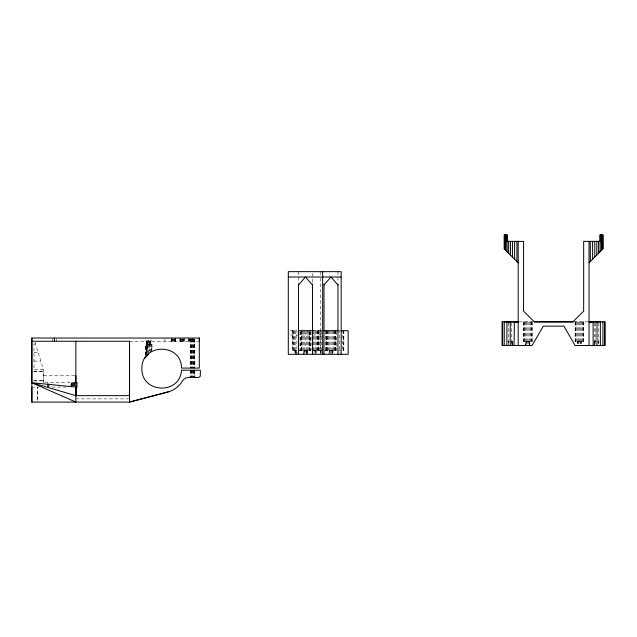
<?xml version="1.0" encoding="UTF-8"?>
<svg xmlns="http://www.w3.org/2000/svg" width="637" height="637" viewBox="0 0 637 637"><rect width="100%" height="100%" fill="white"/><g stroke="black" fill="none" stroke-linecap="round" stroke-linejoin="round"><path stroke-width="0.48" stroke-dasharray="3.19 2.39" d="M37.217 400.203L37.217 387.057L37.217 402.082M75.859 382.765L43.658 382.765L43.658 371.61L33.817 371.61M52.433 341.241L52.433 338.836M56.247 341.257L56.247 338.836M145.547 355.247L145.547 344.474L152.004 344.474L152.004 349.394M145.658 355.12L145.658 344.474M145.977 354.737L145.977 344.474M146.502 344.474L146.184 354.395M146.629 344.474L146.629 340.182M146.701 344.474L146.701 340.182M146.916 344.474L146.916 340.182M147.163 354.228L147.163 344.474M147.258 344.474L147.258 340.182M147.704 344.474L147.704 340.182M147.943 352.404L147.943 344.474M148.222 344.474L148.222 340.182M148.779 353.615L148.779 340.182M149.329 344.474L149.329 340.182M149.846 344.474L149.846 340.182M150.388 352.349L150.292 340.182M150.635 344.474L150.635 340.182M150.85 344.474L150.85 340.182M151.057 351.919L151.057 344.474M151.566 351.624L151.574 344.474M151.885 349.45L151.893 344.474M164.951 341.257L164.951 338.836M171.393 338.032L171.393 341.257L171.393 338.836M175.685 338.032L175.685 341.257L175.685 338.836M179.976 338.032L179.976 341.257L179.976 338.836M184.276 338.032L184.276 341.257L184.276 338.836M188.568 338.032L188.568 341.257L188.64 338.836M192.86 341.257L192.86 338.032M146.614 353.041L146.98 344.474L147.115 352.277M519.131 321.852L532.389 321.852M573.889 321.852L588.086 321.852M290.161 330.691L296.898 330.691L296.898 354.307M312.958 330.691L323.182 330.691M340.668 330.691L339.553 330.691L339.553 352.428M290.273 334.99L321.677 334.99M145.547 340.182L152.004 340.182M129.534 341.257L198.322 341.257M507.641 341.711L509.56 341.711M510.675 341.711L512.825 341.711M594.401 341.711L595.882 341.711M597.809 341.711L598.692 341.711M35.561 343.924L34 343.924L34 369.683L43.435 369.683M296.898 350.549L292.606 350.549L292.606 330.691M299.048 350.549L311.039 350.549L311.039 331.686M312.958 350.549L322.378 350.549M324.528 350.549L336.519 350.549L336.519 330.691M338.446 350.549L340.668 350.549M34 352.508L38.18 352.508M34 361.091L40.808 361.091M33.817 371.761L43.658 371.761M43.658 375.782L74.887 375.782M33.817 380.735L43.658 380.735M33.817 380.886L43.658 380.886M31.85 387.057L39.199 387.057M52.083 387.057L65.953 387.057M75.859 398.866L128.539 398.866M35.067 342.324L43.658 370.416L43.658 382.765M146.43 353.997L146.128 344.474L146.335 356.115M146.399 344.474L146.494 355.9M598.692 322.848L598.692 343.582M598.589 341.711L598.589 343.582M598.286 341.711L598.286 343.582M595.436 322.848L595.436 341.711M595.284 341.711L595.284 343.59M594.807 341.711L594.807 345.461M594.504 341.711L594.504 345.461M594.401 322.848L594.401 343.59M583.667 321.852L583.667 341.711L575.076 341.711L575.076 321.852M583.516 321.852L583.516 341.711M583.094 321.852L583.094 341.711M582.409 321.852L582.409 341.711M581.517 321.852L581.517 343.59M581.414 341.711L581.414 343.59M581.111 341.711L581.111 343.59M580.633 341.711L580.633 343.59M580.482 321.852L580.482 341.711M580.036 341.711L580.036 343.59M579.375 321.852L579.375 343.59M578.707 341.711L578.707 343.59M578.261 321.852L578.261 341.711M578.109 341.711L578.109 343.59M577.64 341.711L577.64 343.59M577.329 341.711L577.329 343.59M577.226 321.852L577.226 343.59M576.334 321.852L576.334 341.711M575.657 321.852L575.657 341.711M575.227 321.852L575.227 341.711M532.142 321.852L532.142 341.711L523.558 341.711L523.558 321.852M531.999 321.852L531.999 341.711M531.569 321.852L531.569 341.711M530.884 321.852L530.884 341.711M529.992 321.852L529.992 343.59M529.888 341.711L529.888 345.469M529.586 341.711L529.586 345.469M529.108 341.711L529.108 345.469M528.957 321.852L528.957 341.711M528.511 341.711L528.511 343.59M527.85 321.852L527.85 343.59M527.189 341.711L527.189 343.59M526.735 321.852L526.735 341.711M526.584 341.711L526.584 343.59M526.114 341.711L526.114 345.469M525.804 341.711L525.804 345.469M525.7 321.852L525.7 345.469M524.816 321.852L524.816 341.711M524.132 321.852L524.132 341.711M523.702 321.852L523.702 341.711M512.713 341.711L512.713 345.461M512.411 341.711L512.411 345.461M511.933 341.711L511.933 345.461M511.782 322.848L511.782 341.711M511.336 341.711L511.336 343.59M508.629 341.711L508.629 345.461M508.525 322.848L508.525 345.461M343.853 330.691L343.853 350.549L342.595 350.549L342.595 330.691M343.701 330.691L343.701 350.549M343.271 330.691L343.271 350.549M337.944 271.657L337.944 283.107M335.834 330.691L335.834 350.549M335.404 330.691L335.404 350.549M335.261 330.691L335.261 350.549M335.118 330.691L335.118 350.549M334.688 330.691L334.688 350.549M334.003 330.691L334.003 350.549M333.111 330.691L333.111 352.428M333.008 350.549L333.008 352.428M332.705 350.549L332.705 354.307M332.227 350.549L332.227 354.307M332.076 330.691L332.076 350.549M331.63 350.549L331.63 354.307M330.969 330.691L330.969 352.428M330.308 350.549L330.308 354.307M329.855 330.691L329.855 350.549M329.703 350.549L329.703 352.428M329.233 350.549L329.233 354.307M328.819 330.691L328.819 354.307M327.936 330.691L327.936 350.549M327.251 330.691L327.251 350.549M326.821 330.691L326.821 350.549M326.677 330.691L326.677 350.549M326.526 330.691L326.526 350.549M326.096 330.691L326.096 350.549M325.419 330.691L325.419 350.549M321.271 330.691L321.271 350.549M321.12 350.549L321.12 354.307M320.769 271.657L320.769 275.232M320.769 278.011L320.769 352.341M320.642 350.549L320.642 354.307M320.339 350.549L320.339 352.428M320.236 330.691L320.236 352.428M319.344 330.691L319.344 350.549M318.659 330.691L318.659 350.549M318.365 330.691L318.365 350.549M318.221 330.691L318.221 350.549M318.086 330.691L318.086 350.549M317.791 330.691L317.791 350.549M317.107 330.691L317.107 350.549M316.215 330.691L316.215 352.428M316.111 350.549L316.111 354.307M315.809 350.549L315.809 352.428M315.331 350.549L315.331 354.307M315.18 330.691L315.18 350.549M314.734 350.549L314.734 352.428M314.073 330.691L314.073 352.428M313.794 330.691L313.794 354.307M312.464 273.448L312.464 283.107M310.354 331.686L310.354 350.549M309.924 331.686L309.924 350.549M309.781 330.691L309.781 350.549M309.63 330.691L309.63 350.549M309.2 331.686L309.2 350.549M308.523 330.691L308.523 350.549M307.631 330.691L307.631 352.428M307.528 350.549L307.528 354.307M307.217 350.549L307.217 354.307M306.747 350.549L306.747 354.307M306.596 330.691L306.596 350.549M306.15 350.549L306.15 354.307M305.481 331.686L305.481 354.307M304.82 350.549L304.82 354.307M304.375 330.691L304.375 350.549M304.223 350.549L304.223 352.428M303.745 350.549L303.745 354.307M303.339 330.691L303.443 354.307M302.448 330.691L302.448 350.549M301.763 330.691L301.763 350.549M301.333 330.691L301.333 350.549M301.19 330.691L301.19 350.549M301.046 331.686L301.046 350.549M300.616 331.686L300.616 350.549M299.931 331.686L299.931 350.549M298.506 271.657L298.506 283.107M296.237 350.549L296.237 354.307M295.783 330.691L295.783 350.549M295.632 350.549L295.632 354.307M295.162 350.549L295.162 354.307M294.851 350.549L294.851 352.428M294.748 330.691L294.748 352.428M293.864 330.691L293.864 350.549M293.179 330.691L293.179 350.549M292.749 330.691L292.749 350.549M194.691 339.003L194.691 368.09M194.691 370.232L194.691 377.43M194.611 339.003L194.611 368.09M194.611 371.132L194.611 377.43M194.396 339.003L194.396 368.09M194.396 370.232L194.396 377.43M194.062 339.003L194.062 368.09M194.062 370.232L194.062 376.531M193.616 339.003L193.616 368.09M193.616 370.232L193.616 377.43M193.099 339.003L193.099 368.09M193.099 370.232L193.099 377.43M192.86 338.836L192.788 341.257M192.573 338.836L192.541 368.09M192.541 370.232L192.541 377.43M192.231 338.836L192.231 341.257M191.984 339.003L191.984 368.09M191.984 370.232L191.984 376.531M191.785 338.836L191.785 341.257M191.466 339.003L191.466 368.09M191.466 370.232L191.466 377.43M191.267 338.836L191.267 341.257M191.02 339.003L191.02 368.09M191.02 370.232L191.02 377.43M190.71 338.836L190.678 368.09M190.678 370.232L190.678 377.43M190.471 339.003L190.471 368.09M190.471 370.232L190.471 377.43M190.16 338.836L190.16 341.257M189.643 338.836L189.643 341.257M189.197 338.836L189.197 341.257M188.855 338.836L188.855 341.257M183.982 338.836L183.982 341.257M183.647 338.836L183.647 341.257M183.201 338.836L183.201 341.257M182.684 338.836L182.684 341.257M182.126 338.836L182.126 341.257M181.569 338.836L181.569 341.257M181.051 338.836L181.051 341.257M180.605 338.836L180.605 341.257M180.263 338.836L180.263 341.257M180.048 338.836L180.048 341.257M175.613 338.836L175.613 341.257M175.398 338.836L175.398 341.257M175.056 338.836L175.056 341.257M174.61 338.836L174.61 341.257M174.092 338.836L174.092 341.257M173.535 338.836L173.535 341.257M172.985 338.836L172.985 341.257M172.468 338.836L172.468 341.257M172.022 338.836L172.022 341.257M171.679 338.836L171.679 341.257M171.464 338.836L171.464 341.257M74.696 382.765L74.696 387.057M74.25 382.765L74.25 387.057M73.733 382.765L73.733 387.057M73.175 382.765L73.175 387.057M72.618 382.765L72.618 387.057M72.1 382.765L72.1 387.057M71.655 382.765L71.655 387.057M71.32 382.765L71.32 387.057M49.041 385.337L49.041 387.057M48.492 383.617L48.492 387.057M47.934 383.617L47.934 387.057M47.417 383.617L47.417 387.057M149.607 344.474L149.607 351.075L149.615 344.474M146.98 344.474L146.789 352.866L147.036 344.474M71.105 387.057L71.105 382.765L71.026 387.057"/><path stroke-width="0.96" d="M129.534 395.641L75.859 395.641L31.85 382.749L75.859 387.057L75.859 402.082L31.85 382.749L31.85 338.032L199.301 338.032L199.301 368.09L181.529 368.09C181.481 342.563 141.334 343.12 141.876 368.624C141.318 393.459 180.064 395.028 181.529 370.232L200.376 370.232L200.297 376.316L198.768 377.43C193.616 378.091 185.964 375.257 182.588 380.807C179.499 386.054 174.411 390.043 168.574 391.787L129.534 402.082L31.85 402.082L31.85 387.057M54.392 341.257L54.392 338.032M75.859 395.911L75.859 375.782M129.534 395.88L129.534 341.249L31.85 341.257M199.301 341.257L199.301 338.032M502.633 345.453L502.649 321.852M504.265 345.461L504.281 321.852L514.967 321.852L518.192 321.86L518.176 345.469L502.067 345.453L502.083 321.852L518.192 321.86L518.192 241.359M506.853 345.461L506.956 321.852L510.229 321.86L510.213 345.461M514.075 345.461L514.393 321.852M599.298 251.83L598.509 252.913M145.913 356.696L148.405 353.909L144.87 358.137M146.104 356.433L146.494 355.9M298.506 285.018L305.481 277.023L312.464 285.018M323.994 285.018L330.969 277.023L337.944 285.018M589.034 262.802L602.984 248.852L602.984 234.918L599.767 234.918L599.767 241.359M506.622 234.918L506.622 241.359L523.558 241.359L523.558 311.127L534.292 321.86L572.934 321.86L583.667 311.127L583.667 241.359L600.595 241.359L600.595 234.918M168.574 391.787L129.534 402.082L129.534 341.257M514.091 321.86L518.192 321.86M589.034 241.359L589.034 321.86L605.134 321.852L605.15 345.453L589.05 345.469L589.034 321.86L600.842 321.852M288.306 277.023L341.169 277.023M534.292 321.86L572.942 321.852M298.506 330.691L312.958 330.691M323.604 330.691L338.446 330.691M341.169 330.691L348.144 330.691L348.144 354.307L288.306 354.307L288.306 271.657L341.169 271.657L341.169 354.307M518.176 345.469L532.142 345.469L543.297 326.144L563.92 326.144L575.076 345.469L589.05 345.469M75.859 341.257L75.859 382.765L76.934 382.765L76.934 387.057L75.859 387.057L75.859 395.641M75.859 387.057L76.934 387.057M589.034 321.852L593.127 321.86L593.143 345.461M506.383 321.852L506.526 321.852M592.251 321.852L592.832 321.852M75.859 382.749L76.934 382.765M592.402 321.852L593.127 321.86M518.192 262.802L504.233 248.852L504.233 234.918L507.45 234.918L507.45 241.359M508.27 252.403L508.708 252.913M604.577 321.852L604.593 345.453M602.936 321.852L602.952 345.461M600.349 321.852L600.365 345.461M596.996 321.86L597.012 345.461M602.801 234.918L602.801 249.035M602.252 234.918L602.252 249.585M601.352 234.918L601.352 250.484M600.118 241.359L600.118 251.719M598.589 241.359L598.589 253.247M596.789 241.359L596.789 255.047M594.783 241.359L594.783 257.053M592.601 241.359L592.601 259.235M590.308 241.359L590.308 261.528M516.91 241.359L516.91 261.528M514.616 241.359L514.616 259.235M512.443 241.359L512.443 257.053M510.428 241.359L510.428 255.047M508.637 241.359L508.637 253.247M507.108 241.359L507.108 251.719M505.874 234.918L505.874 250.484M504.966 234.918L504.966 249.585M504.416 234.918L504.416 249.035M337.944 283.983L337.944 354.307M323.994 283.983L323.994 354.307M322.656 271.657L322.656 354.307M312.464 283.983L312.464 354.307M298.506 283.983L298.506 354.307M31.85 338.032L31.85 402.082"/></g></svg>
